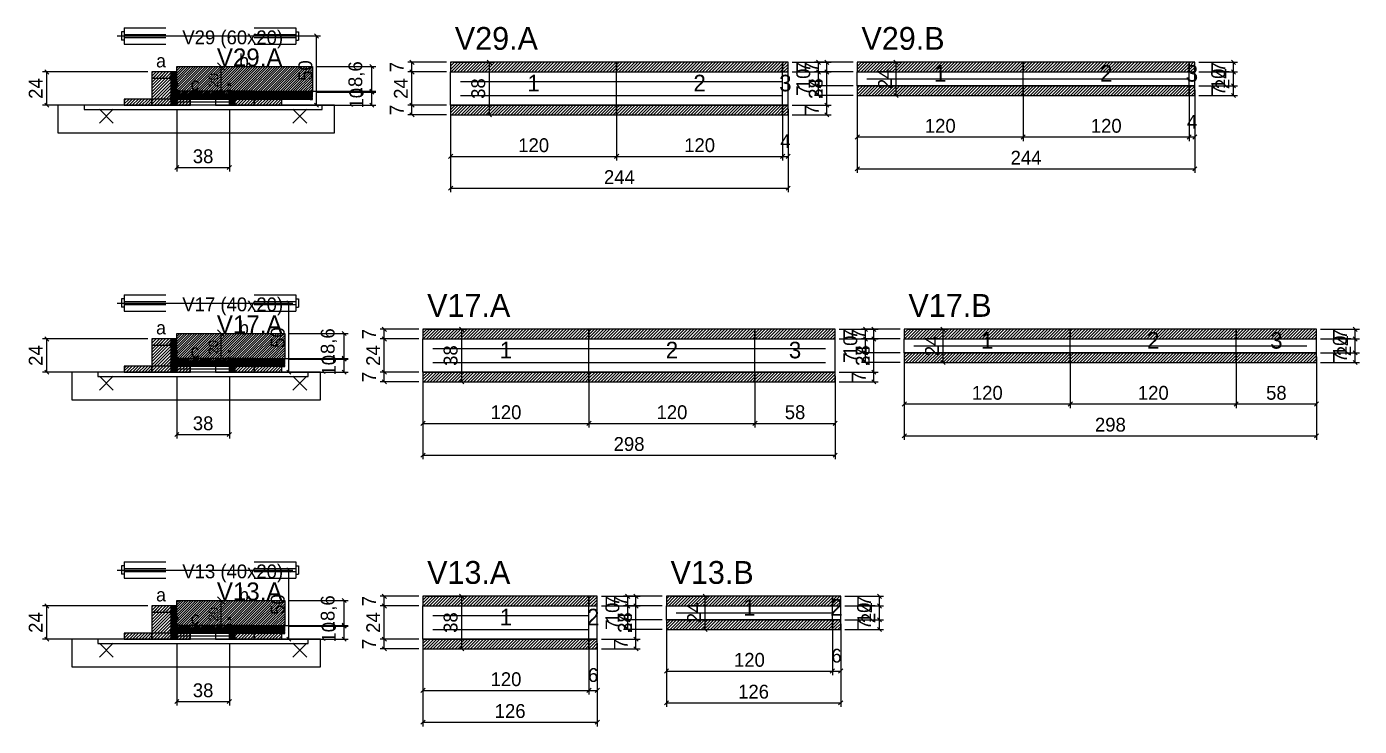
# Model space of a CAD drawing. Extents: x -9000 to 3070, y -7421 to 1250.
# Drawn here: x -69 to 895, y -1438 to -932 of the extents above; entities that cross this region are included whole.
import ezdxf
from ezdxf.enums import TextEntityAlignment as Align

# ---------------------------------------------------------------- set-up
doc = ezdxf.new("R2010")
doc.units = 0
for name, color, linetype in [('5', 5, 'Continuous'), ('BARRA_ANCORAGEM', 126, 'Continuous'), ('barrote', 126, 'Continuous'), ('CONCRETO', 251, 'Continuous'), ('COTA', 241, 'Continuous'), ('Cota Seção (2x)', 241, 'Continuous'), ('detalhes', 7, 'Continuous'), ('Hachura', 251, 'Continuous'), ('HACHURACONCRETO', 251, 'Continuous'), ('Madeira', 126, 'Continuous'), ('NOMENCLATURA', 7, 'Continuous'), ('Painéis', 200, 'Continuous'), ('presilha', 224, 'Continuous'), ('SARR_2.2x5', 40, 'Continuous'), ('SARR_2.2x7', 40, 'Continuous'), ('SARRAFO_2_2X7', 40, 'Continuous'), ('SCO-___-LAJ', 224, 'Continuous'), ('TENSOR', 224, 'Continuous'), ('Texto Seção', 7, 'Continuous')]:
    doc.layers.add(name, color=color, linetype=linetype)
doc.dimstyles.new('PAINEL', dxfattribs={"dimtxt": 10, "dimasz": 3, "dimexe": 3, "dimexo": 3, "dimgap": 3, "dimtad": 1, "dimblk": 'OBLIQUE', "dimblk1": 'OBLIQUE', "dimcen": 2.5, "dimclrd": 4, "dimclre": 4, "dimclrt": 240, "dimazin": 3, "dimtfac": 1, "dimtmove": 0, "dimatfit": 3})
doc.dimstyles.new('SECAO2X', dxfattribs={"dimtxt": 7, "dimasz": 5, "dimexe": 3, "dimexo": 3, "dimgap": 2, "dimtad": 3, "dimblk": 'OBLIQUE', "dimblk1": 'OBLIQUE', "dimcen": 2.5, "dimclrd": 4, "dimclre": 4, "dimclrt": 1, "dimazin": 3, "dimtfac": 1, "dimtmove": 0, "dimatfit": 3})

# ---------------------------------------------------------------- blocks, each defined once
blk = doc.blocks.new('PAR_ESQ')
for p, q in [((-1, -1), (1, 1)), ((-1, 1), (1, -1))]:
    blk.add_line(p, q)
blk = doc.blocks.new('PAR_FUNDO_ESQ')
for p, q in [((-1, -1), (1, 1)), ((-1, 1), (1, -1))]:
    blk.add_line(p, q)
blk = doc.blocks.new('PAR_FUNDO_DIR')
for p, q in [((-1, -1), (1, 1)), ((-1, 1), (1, -1))]:
    blk.add_line(p, q)
blk = doc.blocks.new('par_int_esq')
for p, q in [((-1, -1), (1, 1)), ((-1, 1), (1, -1))]:
    blk.add_line(p, q)
blk = doc.blocks.new('par_int_dir')
for p, q in [((-1, -1), (1, 1)), ((-1, 1), (1, -1))]:
    blk.add_line(p, q)
blk = doc.blocks.new('_OBLIQUE')
at = {"color": 0, "linetype": 'BYBLOCK'}
blk.add_line((-0.5, -0.5), (0.5, 0.5), dxfattribs=at)

msp = doc.modelspace()

# ---------------------------------------------------------------- hatches: boundary and pattern name
at = {"layer": 'COTA'}
h = msp.add_hatch(dxfattribs=at)
h.set_pattern_fill('ANSI31', scale=0.4)
h.paths.add_polyline_path([(40, -981), (40, -961), (138, -961), (138, -979.6), (78, -979.6), (78, -981)])
h = msp.add_hatch(dxfattribs=at)
h.set_pattern_fill('ANSI31', scale=0.5)
h.paths.add_polyline_path([(238, -965), (358, -965), (358, -958), (238, -958)])
h = msp.add_hatch(dxfattribs=at)
h.set_pattern_fill('ANSI31', scale=0.5)
h.paths.add_polyline_path([(358, -965), (478, -965), (478, -958), (358, -958)])
h = msp.add_hatch(dxfattribs=at)
h.set_pattern_fill('ANSI31', scale=0.5)
h.paths.add_polyline_path([(478, -965), (482, -965), (482, -958), (478, -958)])
h = msp.add_hatch(dxfattribs=at)
h.set_pattern_fill('ANSI31', scale=0.5)
h.paths.add_polyline_path([(532, -965), (652, -965), (652, -958), (532, -958)])
h = msp.add_hatch(dxfattribs=at)
h.set_pattern_fill('ANSI31', scale=0.5)
h.paths.add_polyline_path([(652, -965), (772, -965), (772, -958), (652, -958)])
h = msp.add_hatch(dxfattribs=at)
h.set_pattern_fill('ANSI31', scale=0.5)
h.paths.add_polyline_path([(772, -965), (776, -965), (776, -958), (772, -958)])
h = msp.add_hatch(dxfattribs=at)
h.set_pattern_fill('ANSI31', scale=0.5)
h.paths.add_polyline_path([(532, -982), (652, -982), (652, -975), (532, -975)])
h = msp.add_hatch(dxfattribs=at)
h.set_pattern_fill('ANSI31', scale=0.5)
h.paths.add_polyline_path([(652, -982), (772, -982), (772, -975), (652, -975)])
h = msp.add_hatch(dxfattribs=at)
h.set_pattern_fill('ANSI31', scale=0.5)
h.paths.add_polyline_path([(772, -982), (776, -982), (776, -975), (772, -975)])
h = msp.add_hatch(dxfattribs=at)
h.set_pattern_fill('ANSI31', scale=0.5)
h.paths.add_polyline_path([(238, -996), (358, -996), (358, -989), (238, -989)])
h = msp.add_hatch(dxfattribs=at)
h.set_pattern_fill('ANSI31', scale=0.5)
h.paths.add_polyline_path([(358, -996), (478, -996), (478, -989), (358, -989)])
h = msp.add_hatch(dxfattribs=at)
h.set_pattern_fill('ANSI31', scale=0.5)
h.paths.add_polyline_path([(478, -996), (482, -996), (482, -989), (478, -989)])
h = msp.add_hatch(dxfattribs=at)
h.set_pattern_fill('ANSI31', scale=0.4)
h.paths.add_polyline_path([(40, -1174), (40, -1154), (118, -1154), (118, -1172.6), (78, -1172.6), (78, -1174)])
h = msp.add_hatch(dxfattribs=at)
h.set_pattern_fill('ANSI31', scale=0.5)
h.paths.add_polyline_path([(218, -1158), (338, -1158), (338, -1151), (218, -1151)])
h = msp.add_hatch(dxfattribs=at)
h.set_pattern_fill('ANSI31', scale=0.5)
h.paths.add_polyline_path([(338, -1158), (458, -1158), (458, -1151), (338, -1151)])
h = msp.add_hatch(dxfattribs=at)
h.set_pattern_fill('ANSI31', scale=0.5)
h.paths.add_polyline_path([(458, -1158), (516, -1158), (516, -1151), (458, -1151)])
h = msp.add_hatch(dxfattribs=at)
h.set_pattern_fill('ANSI31', scale=0.5)
h.paths.add_polyline_path([(566, -1158), (686, -1158), (686, -1151), (566, -1151)])
h = msp.add_hatch(dxfattribs=at)
h.set_pattern_fill('ANSI31', scale=0.5)
h.paths.add_polyline_path([(686, -1158), (806, -1158), (806, -1151), (686, -1151)])
h = msp.add_hatch(dxfattribs=at)
h.set_pattern_fill('ANSI31', scale=0.5)
h.paths.add_polyline_path([(806, -1158), (864, -1158), (864, -1151), (806, -1151)])
h = msp.add_hatch(dxfattribs=at)
h.set_pattern_fill('ANSI31', scale=0.5)
h.paths.add_polyline_path([(566, -1175), (686, -1175), (686, -1168), (566, -1168)])
h = msp.add_hatch(dxfattribs=at)
h.set_pattern_fill('ANSI31', scale=0.5)
h.paths.add_polyline_path([(686, -1175), (806, -1175), (806, -1168), (686, -1168)])
h = msp.add_hatch(dxfattribs=at)
h.set_pattern_fill('ANSI31', scale=0.5)
h.paths.add_polyline_path([(806, -1175), (864, -1175), (864, -1168), (806, -1168)])
h = msp.add_hatch(dxfattribs=at)
h.set_pattern_fill('ANSI31', scale=0.5)
h.paths.add_polyline_path([(218, -1189), (338, -1189), (338, -1182), (218, -1182)])
h = msp.add_hatch(dxfattribs=at)
h.set_pattern_fill('ANSI31', scale=0.5)
h.paths.add_polyline_path([(338, -1189), (458, -1189), (458, -1182), (338, -1182)])
h = msp.add_hatch(dxfattribs=at)
h.set_pattern_fill('ANSI31', scale=0.5)
h.paths.add_polyline_path([(458, -1189), (516, -1189), (516, -1182), (458, -1182)])
h = msp.add_hatch(dxfattribs=at)
h.set_pattern_fill('ANSI31', scale=0.4)
h.paths.add_polyline_path([(40, -1367), (40, -1347), (118, -1347), (118, -1365.6), (78, -1365.6), (78, -1367)])
h = msp.add_hatch(dxfattribs=at)
h.set_pattern_fill('ANSI31', scale=0.5)
h.paths.add_polyline_path([(218, -1351), (338, -1351), (338, -1344), (218, -1344)])
h = msp.add_hatch(dxfattribs=at)
h.set_pattern_fill('ANSI31', scale=0.5)
h.paths.add_polyline_path([(338, -1351), (344, -1351), (344, -1344), (338, -1344)])
h = msp.add_hatch(dxfattribs=at)
h.set_pattern_fill('ANSI31', scale=0.5)
h.paths.add_polyline_path([(394, -1351), (514, -1351), (514, -1344), (394, -1344)])
h = msp.add_hatch(dxfattribs=at)
h.set_pattern_fill('ANSI31', scale=0.5)
h.paths.add_polyline_path([(514, -1351), (520, -1351), (520, -1344), (514, -1344)])
h = msp.add_hatch(dxfattribs=at)
h.set_pattern_fill('ANSI31', scale=0.5)
h.paths.add_polyline_path([(394, -1368), (514, -1368), (514, -1361), (394, -1361)])
h = msp.add_hatch(dxfattribs=at)
h.set_pattern_fill('ANSI31', scale=0.5)
h.paths.add_polyline_path([(514, -1368), (520, -1368), (520, -1361), (514, -1361)])
h = msp.add_hatch(dxfattribs=at)
h.set_pattern_fill('ANSI31', scale=0.5)
h.paths.add_polyline_path([(218, -1382), (338, -1382), (338, -1375), (218, -1375)])
h = msp.add_hatch(dxfattribs=at)
h.set_pattern_fill('ANSI31', scale=0.5)
h.paths.add_polyline_path([(338, -1382), (344, -1382), (344, -1375), (338, -1375)])
at = {"layer": 'Hachura'}
h = msp.add_hatch(dxfattribs=at)
h.set_pattern_fill('ANSI31', scale=0.5)
h.paths.add_polyline_path([(22, -989), (36, -989), (36, -965), (22, -965)])
h = msp.add_hatch(dxfattribs=at)
h.set_pattern_fill('ANSI31', scale=0.5)
h.paths.add_polyline_path([(22, -969.4), (36, -969.4), (36, -965), (22, -965)])
h = msp.add_hatch(dxfattribs=at)
h.set_pattern_fill('SOLID')
h.paths.add_polyline_path([(36, -989), (40, -989), (40, -965), (36, -965)])
h = msp.add_hatch(dxfattribs=at)
h.set_pattern_fill('SOLID')
h.paths.add_polyline_path([(40, -984.6), (78, -984.6), (78, -981), (40, -981)])
h = msp.add_hatch(dxfattribs=at)
h.set_pattern_fill('SOLID')
h.paths.add_polyline_path([(78, -989), (82, -989), (82, -979), (78, -979)])
h = msp.add_hatch(dxfattribs=at)
h.set_pattern_fill('SOLID')
h.paths.add_polyline_path([(78, -979), (138, -979), (138, -985), (78, -985)])
h = msp.add_hatch(dxfattribs=at)
h.set_pattern_fill('ANSI31', scale=0.5)
h.paths.add_polyline_path([(82, -989), (96, -989), (96, -979), (82, -979)])
h = msp.add_hatch(dxfattribs=at)
h.set_pattern_fill('ANSI31', scale=0.5)
h.paths.add_polyline_path([(82, -983.4), (96, -983.4), (96, -979), (82, -979)])
h = msp.add_hatch(dxfattribs=at)
h.set_pattern_fill('ANSI31', scale=0.5)
h.paths.add_polyline_path([(2, -989), (22, -989), (22, -984.6), (2, -984.6)])
h = msp.add_hatch(dxfattribs=at)
h.set_pattern_fill('ANSI31', scale=0.5)
h.paths.add_polyline_path([(40, -989), (50, -989), (50, -984.6), (40, -984.6)])
h = msp.add_hatch(dxfattribs=at)
h.set_pattern_fill('ANSI31', scale=0.5)
h.paths.add_polyline_path([(96, -989), (116, -989), (116, -984.6), (96, -984.6)])
h = msp.add_hatch(dxfattribs=at)
h.set_pattern_fill('ANSI31', scale=0.5)
h.paths.add_polyline_path([(22, -1182), (36, -1182), (36, -1158), (22, -1158)])
h = msp.add_hatch(dxfattribs=at)
h.set_pattern_fill('ANSI31', scale=0.5)
h.paths.add_polyline_path([(22, -1162.4), (36, -1162.4), (36, -1158), (22, -1158)])
h = msp.add_hatch(dxfattribs=at)
h.set_pattern_fill('SOLID')
h.paths.add_polyline_path([(36, -1182), (40, -1182), (40, -1158), (36, -1158)])
h = msp.add_hatch(dxfattribs=at)
h.set_pattern_fill('SOLID')
h.paths.add_polyline_path([(40, -1177.6), (78, -1177.6), (78, -1174), (40, -1174)])
h = msp.add_hatch(dxfattribs=at)
h.set_pattern_fill('SOLID')
h.paths.add_polyline_path([(78, -1182), (82, -1182), (82, -1172), (78, -1172)])
h = msp.add_hatch(dxfattribs=at)
h.set_pattern_fill('SOLID')
h.paths.add_polyline_path([(78, -1172), (118, -1172), (118, -1178), (78, -1178)])
h = msp.add_hatch(dxfattribs=at)
h.set_pattern_fill('ANSI31', scale=0.5)
h.paths.add_polyline_path([(82, -1182), (96, -1182), (96, -1172), (82, -1172)])
h = msp.add_hatch(dxfattribs=at)
h.set_pattern_fill('ANSI31', scale=0.5)
h.paths.add_polyline_path([(82, -1176.4), (96, -1176.4), (96, -1172), (82, -1172)])
h = msp.add_hatch(dxfattribs=at)
h.set_pattern_fill('ANSI31', scale=0.5)
h.paths.add_polyline_path([(2, -1182), (22, -1182), (22, -1177.6), (2, -1177.6)])
h = msp.add_hatch(dxfattribs=at)
h.set_pattern_fill('ANSI31', scale=0.5)
h.paths.add_polyline_path([(40, -1182), (50, -1182), (50, -1177.6), (40, -1177.6)])
h = msp.add_hatch(dxfattribs=at)
h.set_pattern_fill('ANSI31', scale=0.5)
h.paths.add_polyline_path([(96, -1182), (116, -1182), (116, -1177.6), (96, -1177.6)])
h = msp.add_hatch(dxfattribs=at)
h.set_pattern_fill('ANSI31', scale=0.5)
h.paths.add_polyline_path([(22, -1375), (36, -1375), (36, -1351), (22, -1351)])
h = msp.add_hatch(dxfattribs=at)
h.set_pattern_fill('ANSI31', scale=0.5)
h.paths.add_polyline_path([(22, -1355.4), (36, -1355.4), (36, -1351), (22, -1351)])
h = msp.add_hatch(dxfattribs=at)
h.set_pattern_fill('SOLID')
h.paths.add_polyline_path([(36, -1375), (40, -1375), (40, -1351), (36, -1351)])
h = msp.add_hatch(dxfattribs=at)
h.set_pattern_fill('SOLID')
h.paths.add_polyline_path([(40, -1370.6), (78, -1370.6), (78, -1367), (40, -1367)])
h = msp.add_hatch(dxfattribs=at)
h.set_pattern_fill('SOLID')
h.paths.add_polyline_path([(78, -1375), (82, -1375), (82, -1365), (78, -1365)])
h = msp.add_hatch(dxfattribs=at)
h.set_pattern_fill('SOLID')
h.paths.add_polyline_path([(78, -1365), (118, -1365), (118, -1371), (78, -1371)])
h = msp.add_hatch(dxfattribs=at)
h.set_pattern_fill('ANSI31', scale=0.5)
h.paths.add_polyline_path([(82, -1375), (96, -1375), (96, -1365), (82, -1365)])
h = msp.add_hatch(dxfattribs=at)
h.set_pattern_fill('ANSI31', scale=0.5)
h.paths.add_polyline_path([(82, -1369.4), (96, -1369.4), (96, -1365), (82, -1365)])
h = msp.add_hatch(dxfattribs=at)
h.set_pattern_fill('ANSI31', scale=0.5)
h.paths.add_polyline_path([(2, -1375), (22, -1375), (22, -1370.6), (2, -1370.6)])
h = msp.add_hatch(dxfattribs=at)
h.set_pattern_fill('ANSI31', scale=0.5)
h.paths.add_polyline_path([(40, -1375), (50, -1375), (50, -1370.6), (40, -1370.6)])
h = msp.add_hatch(dxfattribs=at)
h.set_pattern_fill('ANSI31', scale=0.5)
h.paths.add_polyline_path([(96, -1375), (116, -1375), (116, -1370.6), (96, -1370.6)])
at = {"layer": 'HACHURACONCRETO'}
h = msp.add_hatch(dxfattribs=at)
h.set_pattern_fill('ANSI31', scale=0.3)
h.paths.add_polyline_path([(40, -984.6), (78, -984.6), (78, -979), (40, -979)])
h = msp.add_hatch(dxfattribs=at)
h.set_pattern_fill('ANSI31', scale=0.3)
h.paths.add_polyline_path([(40, -1177.6), (78, -1177.6), (78, -1172), (40, -1172)])
h = msp.add_hatch(dxfattribs=at)
h.set_pattern_fill('ANSI31', scale=0.3)
h.paths.add_polyline_path([(40, -1370.6), (78, -1370.6), (78, -1365), (40, -1365)])

# ---------------------------------------------------------------- linework, layer by layer
for p, q in [((2, -933), (32, -933)), ((2, -933), (2, -945)), ((96, -933), (126, -933)), ((126, -933), (126, -945)), ((0, -936), (0, -942)), ((2, -936), (0, -936)), ((2, -942), (0, -942)), ((2, -938), (32, -938)), ((2, -940), (32, -940)), ((96, -938), (126, -938)), ((96, -940), (126, -940)), ((126, -936), (128, -936)), ((126, -942), (128, -942)), ((128, -936), (128, -942)), ((2, -945), (32, -945)), ((96, -945), (126, -945)), ((2, -1126), (32, -1126)), ((2, -1126), (2, -1138)), ((96, -1126), (126, -1126)), ((126, -1126), (126, -1138)), ((0, -1129), (0, -1135)), ((2, -1129), (0, -1129)), ((2, -1135), (0, -1135)), ((2, -1131), (32, -1131)), ((2, -1133), (32, -1133)), ((96, -1131), (126, -1131)), ((96, -1133), (126, -1133)), ((126, -1129), (128, -1129)), ((126, -1135), (128, -1135)), ((128, -1129), (128, -1135)), ((2, -1138), (32, -1138)), ((96, -1138), (126, -1138)), ((2, -1319), (32, -1319)), ((2, -1319), (2, -1331)), ((96, -1319), (126, -1319)), ((126, -1319), (126, -1331)), ((0, -1322), (0, -1328)), ((2, -1322), (0, -1322)), ((2, -1328), (0, -1328)), ((2, -1324), (32, -1324)), ((2, -1326), (32, -1326)), ((96, -1324), (126, -1324)), ((96, -1326), (126, -1326)), ((126, -1322), (128, -1322)), ((126, -1328), (128, -1328)), ((128, -1322), (128, -1328)), ((2, -1331), (32, -1331)), ((96, -1331), (126, -1331))]:
    msp.add_line(p, q)
at = {"layer": 'BARRA_ANCORAGEM'}
for p, q in [((40, -981.3), (78, -981.3)), ((40, -983.3), (40, -981.3)), ((78, -983.3), (78, -981.3)), ((40, -983.3), (78, -983.3)), ((40, -984.7), (78, -984.7)), ((40, -986.7), (40, -984.7)), ((40, -986.7), (78, -986.7)), ((78, -986.7), (78, -984.7)), ((40, -1174.3), (78, -1174.3)), ((40, -1176.3), (40, -1174.3)), ((78, -1176.3), (78, -1174.3)), ((40, -1176.3), (78, -1176.3)), ((40, -1177.7), (78, -1177.7)), ((40, -1179.7), (40, -1177.7)), ((40, -1179.7), (78, -1179.7)), ((78, -1179.7), (78, -1177.7)), ((40, -1367.3), (78, -1367.3)), ((40, -1369.3), (40, -1367.3)), ((78, -1369.3), (78, -1367.3)), ((40, -1369.3), (78, -1369.3)), ((40, -1370.7), (78, -1370.7)), ((40, -1372.7), (40, -1370.7)), ((40, -1372.7), (78, -1372.7)), ((78, -1372.7), (78, -1370.7))]:
    msp.add_line(p, q, dxfattribs=at)
at = {"layer": 'barrote'}
for points in [[(-46, -1009), (154, -1009), (154, -989), (-46, -989)], [(-36, -1202), (144, -1202), (144, -1182), (-36, -1182)], [(-36, -1395), (144, -1395), (144, -1375), (-36, -1375)]]:
    msp.add_lwpolyline(points, close=True, dxfattribs=at)
at = {"layer": 'CONCRETO'}
for points in [[(40, -981), (40, -961), (138, -961), (138, -979.6), (78, -979.6), (78, -981)], [(40, -1174), (40, -1154), (118, -1154), (118, -1172.6), (78, -1172.6), (78, -1174)], [(40, -1367), (40, -1347), (118, -1347), (118, -1365.6), (78, -1365.6), (78, -1367)]]:
    msp.add_lwpolyline(points, close=True, dxfattribs=at)
at = {"layer": 'HACHURACONCRETO'}
for points in [[(40, -984.6), (78, -984.6), (78, -979), (40, -979)], [(40, -1177.6), (78, -1177.6), (78, -1172), (40, -1172)], [(40, -1370.6), (78, -1370.6), (78, -1365), (40, -1365)]]:
    msp.add_lwpolyline(points, close=True, dxfattribs=at)
at = {"layer": 'Madeira'}
for points in [[(22, -989), (36, -989), (36, -965), (22, -965)], [(22, -969.4), (36, -969.4), (36, -965), (22, -965)], [(82, -989), (96, -989), (96, -979), (82, -979)], [(82, -983.4), (96, -983.4), (96, -979), (82, -979)], [(2, -989), (22, -989), (22, -984.6), (2, -984.6)], [(22, -989), (36, -989), (36, -984.6), (22, -984.6)], [(40, -989), (50, -989), (50, -984.6), (40, -984.6)], [(68, -989), (78, -989), (78, -984.6), (68, -984.6)], [(96, -989), (116, -989), (116, -984.6), (96, -984.6)], [(22, -1182), (36, -1182), (36, -1158), (22, -1158)], [(22, -1162.4), (36, -1162.4), (36, -1158), (22, -1158)], [(82, -1182), (96, -1182), (96, -1172), (82, -1172)], [(82, -1176.4), (96, -1176.4), (96, -1172), (82, -1172)], [(2, -1182), (22, -1182), (22, -1177.6), (2, -1177.6)], [(22, -1182), (36, -1182), (36, -1177.6), (22, -1177.6)], [(40, -1182), (50, -1182), (50, -1177.6), (40, -1177.6)], [(68, -1182), (78, -1182), (78, -1177.6), (68, -1177.6)], [(96, -1182), (116, -1182), (116, -1177.6), (96, -1177.6)], [(22, -1375), (36, -1375), (36, -1351), (22, -1351)], [(22, -1355.4), (36, -1355.4), (36, -1351), (22, -1351)], [(82, -1375), (96, -1375), (96, -1365), (82, -1365)], [(82, -1369.4), (96, -1369.4), (96, -1365), (82, -1365)], [(2, -1375), (22, -1375), (22, -1370.6), (2, -1370.6)], [(22, -1375), (36, -1375), (36, -1370.6), (22, -1370.6)], [(40, -1375), (50, -1375), (50, -1370.6), (40, -1370.6)], [(68, -1375), (78, -1375), (78, -1370.6), (68, -1370.6)], [(96, -1375), (116, -1375), (116, -1370.6), (96, -1370.6)]]:
    msp.add_lwpolyline(points, close=True, dxfattribs=at)
at = {"layer": 'Painéis'}
for p, q in [((238, -965), (358, -965)), ((238, -989), (238, -965)), ((358, -989), (358, -965)), ((358, -989), (358, -965)), ((358, -965), (478, -965)), ((358, -989), (358, -965)), ((478, -989), (478, -965)), ((478, -989), (478, -965)), ((478, -965), (482, -965)), ((478, -989), (478, -965)), ((482, -989), (482, -965)), ((532, -965), (652, -965)), ((532, -975), (532, -965)), ((652, -975), (652, -965)), ((652, -975), (652, -965)), ((652, -965), (772, -965)), ((652, -975), (652, -965)), ((772, -975), (772, -965)), ((772, -975), (772, -965)), ((772, -965), (776, -965)), ((772, -975), (772, -965)), ((776, -975), (776, -965)), ((532, -975), (652, -975)), ((652, -975), (772, -975)), ((772, -975), (776, -975)), ((238, -989), (358, -989)), ((358, -989), (478, -989)), ((478, -989), (482, -989)), ((218, -1158), (338, -1158)), ((218, -1182), (218, -1158)), ((338, -1182), (338, -1158)), ((338, -1182), (338, -1158)), ((338, -1158), (458, -1158)), ((338, -1182), (338, -1158)), ((458, -1182), (458, -1158)), ((458, -1182), (458, -1158)), ((458, -1158), (516, -1158)), ((458, -1182), (458, -1158)), ((516, -1182), (516, -1158)), ((566, -1158), (686, -1158)), ((566, -1168), (566, -1158)), ((686, -1168), (686, -1158)), ((686, -1168), (686, -1158)), ((686, -1158), (806, -1158)), ((686, -1168), (686, -1158)), ((806, -1168), (806, -1158)), ((806, -1168), (806, -1158)), ((806, -1158), (864, -1158)), ((806, -1168), (806, -1158)), ((864, -1168), (864, -1158)), ((566, -1168), (686, -1168)), ((686, -1168), (806, -1168)), ((806, -1168), (864, -1168)), ((218, -1182), (338, -1182)), ((338, -1182), (458, -1182)), ((458, -1182), (516, -1182)), ((218, -1351), (338, -1351)), ((218, -1375), (218, -1351)), ((338, -1375), (338, -1351)), ((338, -1375), (338, -1351)), ((338, -1351), (344, -1351)), ((338, -1375), (338, -1351)), ((344, -1375), (344, -1351)), ((394, -1351), (514, -1351)), ((394, -1361), (394, -1351)), ((514, -1361), (514, -1351)), ((514, -1361), (514, -1351)), ((514, -1351), (520, -1351)), ((514, -1361), (514, -1351)), ((520, -1361), (520, -1351)), ((394, -1361), (514, -1361)), ((514, -1361), (520, -1361)), ((218, -1375), (338, -1375)), ((338, -1375), (344, -1375))]:
    msp.add_line(p, q, dxfattribs=at)
for points in [[(36, -989), (40, -989), (40, -965), (36, -965)], [(40, -984.6), (78, -984.6), (78, -981), (40, -981)], [(78, -989), (82, -989), (82, -979), (78, -979)], [(78, -979), (138, -979), (138, -979.6), (78, -979.6)], [(36, -1182), (40, -1182), (40, -1158), (36, -1158)], [(40, -1177.6), (78, -1177.6), (78, -1174), (40, -1174)], [(78, -1182), (82, -1182), (82, -1172), (78, -1172)], [(78, -1172), (118, -1172), (118, -1172.6), (78, -1172.6)], [(36, -1375), (40, -1375), (40, -1351), (36, -1351)], [(40, -1370.6), (78, -1370.6), (78, -1367), (40, -1367)], [(78, -1375), (82, -1375), (82, -1365), (78, -1365)], [(78, -1365), (118, -1365), (118, -1365.6), (78, -1365.6)]]:
    msp.add_lwpolyline(points, close=True, dxfattribs=at)
at = {"layer": 'presilha'}
for p, q in [((-16, -1002), (-6, -992)), ((-16, -992), (-6, -1002)), ((124, -1002), (134, -992)), ((124, -992), (134, -1002)), ((-16, -1195), (-6, -1185)), ((-16, -1185), (-6, -1195)), ((124, -1195), (134, -1185)), ((124, -1185), (134, -1195)), ((-16, -1388), (-6, -1378)), ((-16, -1378), (-6, -1388)), ((124, -1388), (134, -1378)), ((124, -1378), (134, -1388))]:
    msp.add_line(p, q, dxfattribs=at)
at = {"layer": 'SARR_2.2x5'}
for points in [[(539, -970), (652, -970)], [(539, -970), (652, -970)], [(652, -970), (772, -970)], [(652, -970), (772, -970)], [(573, -1163), (686, -1163)], [(573, -1163), (686, -1163)], [(686, -1163), (806, -1163)], [(686, -1163), (806, -1163)], [(806, -1163), (857, -1163)], [(806, -1163), (857, -1163)], [(401, -1356), (514, -1356)], [(401, -1356), (514, -1356)]]:
    msp.add_lwpolyline(points, dxfattribs=at)
at = {"layer": 'SARR_2.2x7'}
for points in [[(245, -972), (358, -972)], [(245, -972), (358, -972)], [(358, -972), (478, -972)], [(358, -972), (478, -972)], [(245, -982), (358, -982)], [(245, -982), (358, -982)], [(358, -982), (478, -982)], [(358, -982), (478, -982)], [(225, -1165), (338, -1165)], [(225, -1165), (338, -1165)], [(338, -1165), (458, -1165)], [(338, -1165), (458, -1165)], [(458, -1165), (509, -1165)], [(458, -1165), (509, -1165)], [(225, -1175), (338, -1175)], [(225, -1175), (338, -1175)], [(338, -1175), (458, -1175)], [(338, -1175), (458, -1175)], [(458, -1175), (509, -1175)], [(458, -1175), (509, -1175)], [(225, -1358), (338, -1358)], [(225, -1358), (338, -1358)], [(225, -1368), (338, -1368)], [(225, -1368), (338, -1368)]]:
    msp.add_lwpolyline(points, dxfattribs=at)
at = {"layer": 'SARRAFO_2_2X7'}
for p, q in [((36, -974.2), (36, -969.8)), ((36, -969.8), (40, -969.8)), ((40, -974.2), (40, -969.8)), ((36, -974.2), (40, -974.2)), ((36, -984.2), (36, -979.8)), ((36, -979.8), (40, -979.8)), ((40, -984.2), (40, -979.8)), ((78, -986.2), (78, -981.8)), ((78, -981.8), (82, -981.8)), ((82, -986.2), (82, -981.8)), ((36, -984.2), (40, -984.2)), ((78, -986.2), (82, -986.2)), ((36, -1167.2), (36, -1162.8)), ((36, -1162.8), (40, -1162.8)), ((40, -1167.2), (40, -1162.8)), ((36, -1167.2), (40, -1167.2)), ((36, -1177.2), (36, -1172.8)), ((36, -1172.8), (40, -1172.8)), ((40, -1177.2), (40, -1172.8)), ((78, -1179.2), (78, -1174.8)), ((78, -1174.8), (82, -1174.8)), ((82, -1179.2), (82, -1174.8)), ((36, -1177.2), (40, -1177.2)), ((78, -1179.2), (82, -1179.2)), ((36, -1360.2), (36, -1355.8)), ((36, -1355.8), (40, -1355.8)), ((40, -1360.2), (40, -1355.8)), ((36, -1360.2), (40, -1360.2)), ((36, -1370.2), (36, -1365.8)), ((36, -1365.8), (40, -1365.8)), ((40, -1370.2), (40, -1365.8)), ((78, -1372.2), (78, -1367.8)), ((78, -1367.8), (82, -1367.8)), ((82, -1372.2), (82, -1367.8)), ((36, -1370.2), (40, -1370.2)), ((78, -1372.2), (82, -1372.2))]:
    msp.add_line(p, q, dxfattribs=at)
at = {"layer": 'SCO-___-LAJ'}
for points in [[(238, -965), (358, -965), (358, -958), (238, -958)], [(358, -965), (478, -965), (478, -958), (358, -958)], [(478, -965), (482, -965), (482, -958), (478, -958)], [(532, -965), (652, -965), (652, -958), (532, -958)], [(652, -965), (772, -965), (772, -958), (652, -958)], [(772, -965), (776, -965), (776, -958), (772, -958)], [(532, -982), (652, -982), (652, -975), (532, -975)], [(652, -982), (772, -982), (772, -975), (652, -975)], [(772, -982), (776, -982), (776, -975), (772, -975)], [(-27, -992.2), (145, -992.2), (145, -989), (-27, -989)], [(238, -996), (358, -996), (358, -989), (238, -989)], [(358, -996), (478, -996), (478, -989), (358, -989)], [(478, -996), (482, -996), (482, -989), (478, -989)], [(218, -1158), (338, -1158), (338, -1151), (218, -1151)], [(338, -1158), (458, -1158), (458, -1151), (338, -1151)], [(458, -1158), (516, -1158), (516, -1151), (458, -1151)], [(566, -1158), (686, -1158), (686, -1151), (566, -1151)], [(686, -1158), (806, -1158), (806, -1151), (686, -1151)], [(806, -1158), (864, -1158), (864, -1151), (806, -1151)], [(566, -1175), (686, -1175), (686, -1168), (566, -1168)], [(686, -1175), (806, -1175), (806, -1168), (686, -1168)], [(806, -1175), (864, -1175), (864, -1168), (806, -1168)], [(-17, -1185.2), (135, -1185.2), (135, -1182), (-17, -1182)], [(218, -1189), (338, -1189), (338, -1182), (218, -1182)], [(338, -1189), (458, -1189), (458, -1182), (338, -1182)], [(458, -1189), (516, -1189), (516, -1182), (458, -1182)], [(218, -1351), (338, -1351), (338, -1344), (218, -1344)], [(338, -1351), (344, -1351), (344, -1344), (338, -1344)], [(394, -1351), (514, -1351), (514, -1344), (394, -1344)], [(514, -1351), (520, -1351), (520, -1344), (514, -1344)], [(394, -1368), (514, -1368), (514, -1361), (394, -1361)], [(514, -1368), (520, -1368), (520, -1361), (514, -1361)], [(-17, -1378.2), (135, -1378.2), (135, -1375), (-17, -1375)], [(218, -1382), (338, -1382), (338, -1375), (218, -1375)], [(338, -1382), (344, -1382), (344, -1375), (338, -1375)]]:
    msp.add_lwpolyline(points, close=True, dxfattribs=at)
at = {"layer": 'TENSOR'}
for p, q in [((-3, -939), (136, -939)), ((-3, -1132), (116, -1132)), ((-3, -1325), (116, -1325))]:
    msp.add_line(p, q, dxfattribs=at)

# ---------------------------------------------------------------- block references
at = {"layer": 'Painéis'}
for name, p in [('par_int_esq', (40, -974)), ('par_int_dir', (78, -974)), ('PAR_FUNDO_ESQ', (40, -979)), ('PAR_FUNDO_DIR', (78, -979)), ('PAR_ESQ', (36, -984)), ('par_int_esq', (40, -1167)), ('PAR_FUNDO_ESQ', (40, -1172)), ('par_int_dir', (78, -1167)), ('PAR_FUNDO_DIR', (78, -1172)), ('PAR_ESQ', (36, -1177)), ('par_int_esq', (40, -1360)), ('PAR_FUNDO_ESQ', (40, -1365)), ('par_int_dir', (78, -1360)), ('PAR_FUNDO_DIR', (78, -1365)), ('PAR_ESQ', (36, -1370))]:
    msp.add_blockref(name, p, dxfattribs=at)

# ---------------------------------------------------------------- texts
at = {"layer": '5'}
for s, p in [('1', (592, -966)), ('2', (712, -966)), ('3', (774, -966)), ('1', (298, -973)), ('2', (418, -973)), ('3', (480, -973)), ('1', (626, -1159)), ('2', (746, -1159)), ('3', (835, -1159)), ('1', (278, -1166)), ('2', (398, -1166)), ('3', (487, -1166)), ('1', (454, -1352)), ('2', (517, -1352)), ('1', (278, -1359)), ('2', (341, -1359))]:
    msp.add_text(s, height=12, dxfattribs=at).set_placement(p, align=Align.MIDDLE_CENTER)
at = {"layer": 'detalhes'}
for s, p in [('b', (85, -961.7)), ('a', (25, -961.7)), ('c', (50, -978.5)), ('b', (85, -1154.7)), ('a', (25, -1154.7)), ('c', (50, -1171.5)), ('b', (85, -1347.7)), ('a', (25, -1347.7)), ('c', (50, -1364.5))]:
    msp.add_text(s, height=9.6, dxfattribs=at).set_placement(p)
at = {"layer": 'NOMENCLATURA'}
for s, p in [('V29.A', (241, -949)), ('V29.B', (535, -949)), ('V17.A', (221, -1142)), ('V17.B', (569, -1142)), ('V13.A', (221, -1335)), ('V13.B', (397, -1335))]:
    msp.add_text(s, height=16.5, dxfattribs=at).set_placement(p)
at = {"layer": 'Texto Seção'}
for s, height, p in [('V29 (60x20)', 10, (44, -945)), ('V29.A', 13, (69, -961)), ('V17 (40x20)', 10, (44, -1138)), ('V17.A', 13, (69, -1154)), ('V13 (40x20)', 10, (44, -1331)), ('V13.A', 13, (69, -1347))]:
    msp.add_text(s, height=height, dxfattribs=at).set_placement(p)

# ---------------------------------------------------------------- dimensions: what is measured, and where the dimension line sits
at = {"layer": 'COTA'}
for base, p1, p2 in [((141, -989), (96, -989), (96, -939)), ((-54, -989), (2, -989), (22, -965)), ((181, -979.6), (138, -979.6), (138, -961)), ((210, -965), (238, -965), (238, -958)), ((210, -989), (238, -989), (238, -965)), ((266, -996), (238, -996), (238, -958)), ((510, -996), (482, -996), (482, -958)), ((510, -965), (482, -965), (482, -958)), ((510, -989), (482, -989), (482, -965)), ((504, -965), (532, -965), (532, -958)), ((504, -975), (532, -975), (532, -965)), ((560, -982), (532, -982), (532, -958)), ((804, -982), (776, -982), (776, -958)), ((804, -965), (776, -965), (776, -958)), ((804, -975), (776, -975), (776, -965)), ((181, -989), (96, -989), (96, -979)), ((504, -982), (532, -982), (532, -975)), ((804, -982), (776, -982), (776, -975)), ((210, -996), (238, -996), (238, -989)), ((510, -996), (482, -996), (482, -989)), ((121, -1182), (96, -1182), (96, -1132)), ((161, -1172.6), (118, -1172.6), (118, -1154)), ((190, -1158), (218, -1158), (218, -1151)), ((246, -1189), (218, -1189), (218, -1151)), ((544, -1189), (516, -1189), (516, -1151)), ((544, -1158), (516, -1158), (516, -1151)), ((538, -1158), (566, -1158), (566, -1151)), ((538, -1168), (566, -1168), (566, -1158)), ((594, -1175), (566, -1175), (566, -1151)), ((892, -1175), (864, -1175), (864, -1151)), ((892, -1158), (864, -1158), (864, -1151)), ((892, -1168), (864, -1168), (864, -1158)), ((-54, -1182), (2, -1182), (22, -1158)), ((190, -1182), (218, -1182), (218, -1158)), ((544, -1182), (516, -1182), (516, -1158)), ((161, -1182), (96, -1182), (96, -1172)), ((538, -1175), (566, -1175), (566, -1168)), ((892, -1175), (864, -1175), (864, -1168)), ((190, -1189), (218, -1189), (218, -1182)), ((544, -1189), (516, -1189), (516, -1182)), ((121, -1375), (96, -1375), (96, -1325)), ((161, -1365.6), (118, -1365.6), (118, -1347)), ((190, -1351), (218, -1351), (218, -1344)), ((246, -1382), (218, -1382), (218, -1344)), ((372, -1382), (344, -1382), (344, -1344)), ((372, -1351), (344, -1351), (344, -1344)), ((366, -1351), (394, -1351), (394, -1344)), ((366, -1361), (394, -1361), (394, -1351)), ((422, -1368), (394, -1368), (394, -1344)), ((548, -1368), (520, -1368), (520, -1344)), ((548, -1351), (520, -1351), (520, -1344)), ((548, -1361), (520, -1361), (520, -1351)), ((-54, -1375), (2, -1375), (22, -1351)), ((190, -1375), (218, -1375), (218, -1351)), ((372, -1375), (344, -1375), (344, -1351)), ((161, -1375), (96, -1375), (96, -1365)), ((366, -1368), (394, -1368), (394, -1361)), ((548, -1368), (520, -1368), (520, -1361)), ((190, -1382), (218, -1382), (218, -1375)), ((372, -1382), (344, -1382), (344, -1375))]:
    msp.add_linear_dim(base=base, p1=p1, p2=p2, angle=90, dimstyle='PAINEL', dxfattribs=at).render()
for base, p1, p2 in [((532, -1012), (532, -975), (652, -975)), ((532, -1035), (532, -975), (776, -975)), ((652, -1012), (652, -975), (772, -975)), ((772, -1012), (772, -975), (776, -975)), ((40, -1034), (40, -989), (78, -989)), ((238, -1026), (238, -989), (358, -989)), ((238, -1049), (238, -989), (482, -989)), ((358, -1026), (358, -989), (478, -989)), ((478, -1026), (478, -989), (482, -989)), ((566, -1205), (566, -1168), (686, -1168)), ((566, -1228), (566, -1168), (864, -1168)), ((686, -1205), (686, -1168), (806, -1168)), ((806, -1205), (806, -1168), (864, -1168)), ((40, -1227), (40, -1182), (78, -1182)), ((218, -1219), (218, -1182), (338, -1182)), ((218, -1242), (218, -1182), (516, -1182)), ((338, -1219), (338, -1182), (458, -1182)), ((458, -1219), (458, -1182), (516, -1182)), ((394, -1398), (394, -1361), (514, -1361)), ((394, -1421), (394, -1361), (520, -1361)), ((514, -1398), (514, -1361), (520, -1361)), ((40, -1420), (40, -1375), (78, -1375)), ((218, -1412), (218, -1375), (338, -1375)), ((218, -1435), (218, -1375), (344, -1375)), ((338, -1412), (338, -1375), (344, -1375))]:
    msp.add_linear_dim(base=base, p1=p1, p2=p2, dimstyle='PAINEL', dxfattribs=at).render()
at = {"layer": 'Cota Seção (2x)'}
for base, p1, p2 in [((72, -981), (40, -981), (40, -961)), ((72, -1174), (40, -1174), (40, -1154)), ((72, -1367), (40, -1367), (40, -1347))]:
    msp.add_linear_dim(base=base, p1=p1, p2=p2, angle=90, dimstyle='SECAO2X', dxfattribs=at).render()

doc.saveas('drawing.dxf')
